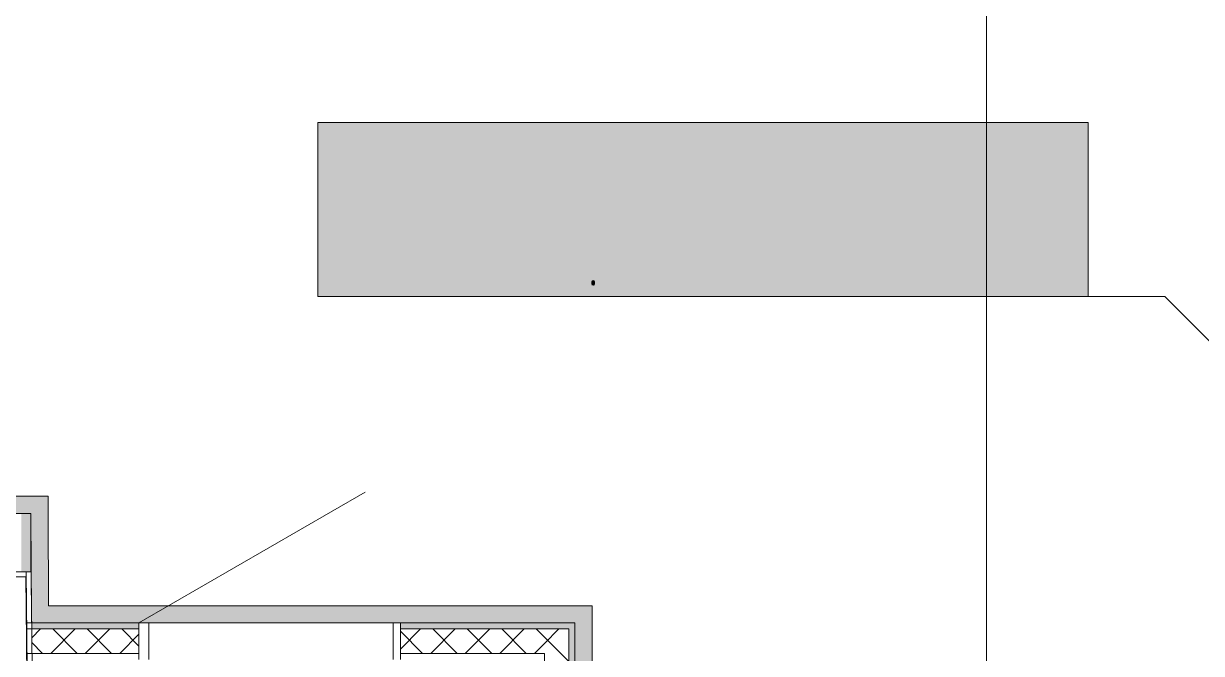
# Model space of a CAD drawing. Header units: millimetres. Extents: x 0 to 1189, y 0 to 841.
# Drawn here: x 722.75 to 770.97, y 372.94 to 398.72 of the extents above; entities that cross this region are included whole.
import ezdxf

# ---------------------------------------------------------------- set-up
doc = ezdxf.new("R2010")
doc.units = ezdxf.units.MM

msp = doc.modelspace()

# ---------------------------------------------------------------- hatches: boundary and pattern name
at = {"true_color": 0xffffff}
h = msp.add_hatch(color=7, dxfattribs=at)
h.dxf.hatch_style = 2
h.paths.add_polyline_path([(734.798123, 394.673374), (766.341171, 394.673374), (766.341171, 387.555363), (734.798123, 387.555363)])
at = {"true_color": 0x0077b0}
h = msp.add_hatch(color=144, dxfattribs=at)
h.dxf.hatch_style = 2
h.paths.add_polyline_path([(760.582151, 394.690448), (761.592528, 394.690448), (761.666254, 394.664886), (761.691196, 394.588474), (761.691196, 392.771117), (761.666254, 392.696358), (761.592528, 392.672449), (761.516116, 392.696358), (761.490554, 392.771117), (761.490554, 394.48705), (760.683574, 394.48705), (760.683574, 392.771117), (760.658287, 392.696358), (760.582151, 392.672449), (760.506014, 392.696358), (760.480727, 392.771117), (760.480727, 394.588474), (760.506014, 394.664886)])
h = msp.add_hatch(color=144, dxfattribs=at)
h.dxf.hatch_style = 2
h.paths.add_polyline_path([(762.096032, 392.771117), (762.096032, 394.588474), (762.121319, 394.664886), (762.197455, 394.690448), (762.273592, 394.664886), (762.298879, 394.588474), (762.298879, 393.882918), (763.105858, 393.882918), (763.105858, 394.588474), (763.131421, 394.664886), (763.207833, 394.690448), (763.281558, 394.664886), (763.3065, 394.588474), (763.3065, 392.771117), (763.281558, 392.696358), (763.207833, 392.672449), (763.131421, 392.696358), (763.105858, 392.771117), (763.105858, 393.680071), (762.298879, 393.680071), (762.298879, 392.771117), (762.273592, 392.696358), (762.197455, 392.672449), (762.121319, 392.696358)])
h = msp.add_hatch(color=144, dxfattribs=at)
h.dxf.hatch_style = 2
h.paths.add_polyline_path([(765.918817, 394.492562), (765.334529, 394.492562), (765.334529, 394.380114), (765.309931, 394.306114), (765.238617, 394.280895), (765.160069, 394.306458), (765.134437, 394.38287), (765.137194, 394.594537), (765.162481, 394.670674), (765.238617, 394.695961), (766.046148, 394.695961), (766.12001, 394.671018), (766.147571, 394.597293), (766.142059, 394.571937), (765.738569, 392.754029), (765.706254, 392.6956), (765.642107, 392.675205), (765.566177, 392.700699), (765.540683, 392.776629), (765.540683, 392.799229)])
h = msp.add_hatch(color=144, dxfattribs=at)
h.dxf.hatch_style = 2
h.paths.add_polyline_path([(764.619739, 393.174606), (763.81276, 393.174606), (763.736623, 393.200169), (763.711336, 393.276581), (763.736623, 393.352718), (763.81276, 393.378005), (764.619739, 393.378005), (764.695875, 393.352718), (764.721162, 393.276581), (764.695875, 393.200169)])
h = msp.add_hatch(color=144, dxfattribs=at)
h.paths.add_polyline_path([(753.528236, 391.697564), (753.528236, 390.486544), (753.498746, 390.329861), (753.409725, 390.19881), (753.279018, 390.111374), (753.124747, 390.083055), (752.921899, 390.083055), (752.765561, 390.111374), (752.636921, 390.19881), (752.5479, 390.329861), (752.51841, 390.486544), (752.51841, 391.090676), (752.5479, 391.247359), (752.636921, 391.378411), (752.766594, 391.464814), (752.921899, 391.494166), (753.325389, 391.494166), (753.325389, 391.697564), (753.310851, 391.775699), (753.268614, 391.841432), (753.203295, 391.883186), (753.124747, 391.897656), (752.819925, 391.897656), (752.746406, 391.923149), (752.721257, 391.999079), (752.746406, 392.075491), (752.819925, 392.101054), (753.124747, 392.101054), (753.281085, 392.071357), (753.409725, 391.982543), (753.498746, 391.853696)])
h.paths.add_polyline_path([(753.325389, 390.486544), (753.325389, 391.290768), (752.921899, 391.290768), (752.843351, 391.276505), (752.778032, 391.234544), (752.735795, 391.168811), (752.721257, 391.090676), (752.721257, 390.486544), (752.73614, 390.409443), (752.780788, 390.342677), (752.845763, 390.298304), (752.921899, 390.283697), (753.124747, 390.283697), (753.201917, 390.298304), (753.265858, 390.342677), (753.310506, 390.40841)])
h = msp.add_hatch(color=144, dxfattribs=at)
h.paths.add_polyline_path([(742.044521, 390.585212), (742.044521, 390.989253), (742.053556, 391.090892), (742.080832, 391.184314), (742.126609, 391.269778), (742.191144, 391.347543), (742.268908, 391.412078), (742.354373, 391.457855), (742.447795, 391.485131), (742.549434, 391.494166), (742.744495, 391.458199), (742.907724, 391.350299), (742.972259, 391.272491), (743.018036, 391.186726), (743.045312, 391.092485), (743.054347, 390.989253), (743.054347, 390.585212), (743.044882, 390.485166), (743.016658, 390.392562), (742.969934, 390.307399), (742.904968, 390.229678), (742.828409, 390.165143), (742.743117, 390.119366), (742.649867, 390.09209), (742.549434, 390.083055), (742.447795, 390.09209), (742.354373, 390.119366), (742.268908, 390.165143), (742.191144, 390.229678), (742.126609, 390.307399), (742.080832, 390.392562), (742.053556, 390.485166)])
h.paths.add_polyline_path([(742.8515, 390.587968), (742.8515, 390.992009), (742.830003, 391.107488), (742.763857, 391.206432), (742.666361, 391.272095), (742.549434, 391.293524), (742.432507, 391.272095), (742.335011, 391.206432), (742.268865, 391.107488), (742.247368, 390.992009), (742.247368, 390.587968), (742.268865, 390.470421), (742.335011, 390.373545), (742.432507, 390.306504), (742.549434, 390.283697), (742.666361, 390.306504), (742.763857, 390.373545), (742.830003, 390.471455)])
h = msp.add_hatch(color=144, dxfattribs=at)
h.dxf.hatch_style = 2
h.paths.add_polyline_path([(743.560247, 391.494166), (744.46865, 391.494166), (744.624024, 391.464814), (744.75418, 391.378411), (744.842994, 391.247359), (744.872691, 391.090676), (744.872691, 390.181722), (744.847128, 390.106964), (744.770716, 390.083055), (744.69458, 390.106964), (744.669293, 390.181722), (744.669293, 391.090676), (744.654823, 391.168811), (744.613069, 391.234544), (744.547267, 391.277538), (744.46865, 391.290768), (744.265803, 391.290768), (744.265803, 390.181722), (744.240309, 390.106964), (744.164379, 390.083055), (744.090379, 390.106964), (744.065161, 390.181722), (744.065161, 391.290768), (743.661671, 391.290768), (743.661671, 390.181722), (743.636384, 390.106964), (743.560247, 390.083055), (743.484111, 390.106964), (743.458824, 390.181722), (743.458824, 391.395498), (743.484111, 391.469223)])
h = msp.add_hatch(color=144, dxfattribs=at)
h.dxf.hatch_style = 2
h.paths.add_polyline_path([(745.968406, 390.181722), (745.968406, 391.395498), (745.993693, 391.469223), (746.06983, 391.494166), (746.574743, 391.494166), (746.729014, 391.464814), (746.859721, 391.378411), (746.948742, 391.247359), (746.978232, 391.090676), (746.978232, 390.181722), (746.952945, 390.106964), (746.876809, 390.083055), (746.800672, 390.106964), (746.775385, 390.181722), (746.775385, 391.090676), (746.760847, 391.168811), (746.71861, 391.234544), (746.653291, 391.277538), (746.574743, 391.290768), (746.171253, 391.290768), (746.171253, 390.181722), (746.145966, 390.106964), (746.06983, 390.083055), (745.993693, 390.106964)])
h = msp.add_hatch(color=144, dxfattribs=at)
h.paths.add_polyline_path([(747.382709, 390.585212), (747.382709, 390.989253), (747.391744, 391.090892), (747.41902, 391.184314), (747.464797, 391.269778), (747.529332, 391.347543), (747.607097, 391.412078), (747.692561, 391.457855), (747.785983, 391.485131), (747.887622, 391.494166), (748.082683, 391.458199), (748.245912, 391.350299), (748.310447, 391.272491), (748.356224, 391.186726), (748.383501, 391.092485), (748.392535, 390.989253), (748.392535, 390.585212), (748.38307, 390.485166), (748.354846, 390.392562), (748.308122, 390.307399), (748.243156, 390.229678), (748.166597, 390.165143), (748.081305, 390.119366), (747.988055, 390.09209), (747.887622, 390.083055), (747.785983, 390.09209), (747.692561, 390.119366), (747.607097, 390.165143), (747.529332, 390.229678), (747.464797, 390.307399), (747.41902, 390.392562), (747.391744, 390.485166)])
h.paths.add_polyline_path([(748.189688, 390.587968), (748.189688, 390.992009), (748.168191, 391.107488), (748.102045, 391.206432), (748.004549, 391.272095), (747.887622, 391.293524), (747.770696, 391.272095), (747.673199, 391.206432), (747.607054, 391.107488), (747.585556, 390.992009), (747.585556, 390.587968), (747.607054, 390.470421), (747.673199, 390.373545), (747.770696, 390.306504), (747.887622, 390.283697), (748.004549, 390.306504), (748.102045, 390.373545), (748.168191, 390.471455)])
h = msp.add_hatch(color=144, dxfattribs=at)
h.dxf.hatch_style = 2
h.paths.add_polyline_path([(749.301925, 391.494166), (749.705415, 391.494166), (749.781551, 391.469223), (749.806838, 391.395498), (749.806838, 390.181722), (749.781551, 390.106964), (749.705415, 390.083055), (749.629278, 390.106964), (749.603991, 390.181722), (749.603991, 391.290768), (749.372481, 391.290768), (748.991591, 390.150854), (748.957622, 390.100005), (748.898435, 390.083055), (748.822299, 390.108342), (748.797012, 390.184478), (748.802524, 390.215898), (749.200501, 391.412586), (749.240671, 391.47446)])
h = msp.add_hatch(color=144, dxfattribs=at)
h.paths.add_polyline_path([(751.018294, 391.290768), (750.614804, 391.290768), (750.536256, 391.276505), (750.470937, 391.234544), (750.4287, 391.168811), (750.414162, 391.090676), (750.414162, 390.486544), (750.429045, 390.409443), (750.473693, 390.342677), (750.538668, 390.298304), (750.614804, 390.283697), (750.817652, 390.283697), (750.894822, 390.298304), (750.958763, 390.342677), (751.003411, 390.40841), (751.018294, 390.486544)])
h.paths.add_polyline_path([(751.421784, 390.181722), (751.396841, 390.106964), (751.323116, 390.083055), (751.193512, 390.108686), (751.091606, 390.187235), (750.966411, 390.108686), (750.817652, 390.083055), (750.614804, 390.083055), (750.458466, 390.111374), (750.329826, 390.19881), (750.240805, 390.328828), (750.211315, 390.486544), (750.211315, 391.090676), (750.240805, 391.247359), (750.329826, 391.378411), (750.458466, 391.464814), (750.614804, 391.494166), (751.119718, 391.494166), (751.195854, 391.469223), (751.221141, 391.395498), (751.221141, 390.385121), (751.246704, 390.308984), (751.323116, 390.283697), (751.396841, 390.258135)])
h = msp.add_hatch(color=144, dxfattribs=at)
h.paths.add_polyline_path([(753.932713, 390.585212), (753.932713, 390.989253), (753.941748, 391.090892), (753.969024, 391.184314), (754.014801, 391.269778), (754.079336, 391.347543), (754.1571, 391.412078), (754.242565, 391.457855), (754.335987, 391.485131), (754.437626, 391.494166), (754.632687, 391.458199), (754.795916, 391.350299), (754.860451, 391.272491), (754.906228, 391.186726), (754.933504, 391.092485), (754.942539, 390.989253), (754.942539, 390.585212), (754.933074, 390.485166), (754.90485, 390.392562), (754.858126, 390.307399), (754.79316, 390.229678), (754.716601, 390.165143), (754.631309, 390.119366), (754.538059, 390.09209), (754.437626, 390.083055), (754.335987, 390.09209), (754.242565, 390.119366), (754.1571, 390.165143), (754.079336, 390.229678), (754.014801, 390.307399), (753.969024, 390.392562), (753.941748, 390.485166)])
h.paths.add_polyline_path([(754.739692, 390.587968), (754.739692, 390.992009), (754.718195, 391.107488), (754.652049, 391.206432), (754.554553, 391.272095), (754.437626, 391.293524), (754.320699, 391.272095), (754.223203, 391.206432), (754.157057, 391.107488), (754.13556, 390.992009), (754.13556, 390.587968), (754.157057, 390.470421), (754.223203, 390.373545), (754.320699, 390.306504), (754.437626, 390.283697), (754.554553, 390.306504), (754.652049, 390.373545), (754.718195, 390.471455)])
h = msp.add_hatch(color=144, dxfattribs=at)
h.dxf.hatch_style = 2
h.paths.add_polyline_path([(756.038265, 390.181722), (756.038265, 391.395498), (756.063552, 391.469223), (756.139688, 391.494166), (756.644602, 391.494166), (756.798873, 391.464814), (756.92958, 391.378411), (757.018601, 391.247359), (757.048091, 391.090676), (757.048091, 390.181722), (757.022804, 390.106964), (756.946668, 390.083055), (756.870531, 390.106964), (756.845244, 390.181722), (756.845244, 391.090676), (756.830706, 391.168811), (756.788469, 391.234544), (756.72315, 391.277538), (756.644602, 391.290768), (756.241112, 391.290768), (756.241112, 390.181722), (756.215825, 390.106964), (756.139688, 390.083055), (756.063552, 390.106964)])
h = msp.add_hatch(color=144, dxfattribs=at)
h.paths.add_polyline_path([(757.452568, 390.585212), (757.452568, 390.989253), (757.461602, 391.090892), (757.488879, 391.184314), (757.534656, 391.269778), (757.599191, 391.347543), (757.676955, 391.412078), (757.76242, 391.457855), (757.855842, 391.485131), (757.957481, 391.494166), (758.152542, 391.458199), (758.315771, 391.350299), (758.380306, 391.272491), (758.426083, 391.186726), (758.453359, 391.092485), (758.462394, 390.989253), (758.462394, 390.585212), (758.452929, 390.485166), (758.424705, 390.392562), (758.377981, 390.307399), (758.313015, 390.229678), (758.236456, 390.165143), (758.151164, 390.119366), (758.057914, 390.09209), (757.957481, 390.083055), (757.855842, 390.09209), (757.76242, 390.119366), (757.676955, 390.165143), (757.599191, 390.229678), (757.534656, 390.307399), (757.488879, 390.392562), (757.461602, 390.485166)])
h.paths.add_polyline_path([(758.259547, 390.587968), (758.259547, 390.992009), (758.238049, 391.107488), (758.171904, 391.206432), (758.074407, 391.272095), (757.957481, 391.293524), (757.840554, 391.272095), (757.743058, 391.206432), (757.676912, 391.107488), (757.655415, 390.992009), (757.655415, 390.587968), (757.676912, 390.470421), (757.743058, 390.373545), (757.840554, 390.306504), (757.957481, 390.283697), (758.074407, 390.306504), (758.171904, 390.373545), (758.238049, 390.471455)])
h = msp.add_hatch(color=144, dxfattribs=at)
h.dxf.hatch_style = 2
h.paths.add_polyline_path([(758.968294, 391.494166), (759.876697, 391.494166), (760.032071, 391.464814), (760.162227, 391.378411), (760.251041, 391.247359), (760.280738, 391.090676), (760.280738, 390.181722), (760.255175, 390.106964), (760.178763, 390.083055), (760.102626, 390.106964), (760.077339, 390.181722), (760.077339, 391.090676), (760.06287, 391.168811), (760.021115, 391.234544), (759.955314, 391.277538), (759.876697, 391.290768), (759.67385, 391.290768), (759.67385, 390.181722), (759.648356, 390.106964), (759.572426, 390.083055), (759.498426, 390.106964), (759.473207, 390.181722), (759.473207, 391.290768), (759.069718, 391.290768), (759.069718, 390.181722), (759.044431, 390.106964), (758.968294, 390.083055), (758.892158, 390.106964), (758.866871, 390.181722), (758.866871, 391.395498), (758.892158, 391.469223)])
h = msp.add_hatch(color=144, dxfattribs=at)
h.paths.add_polyline_path([(760.684939, 390.585212), (760.684939, 390.989253), (760.693974, 391.090892), (760.721251, 391.184314), (760.767027, 391.269778), (760.831563, 391.347543), (760.909327, 391.412078), (760.994791, 391.457855), (761.088214, 391.485131), (761.189853, 391.494166), (761.384914, 391.458199), (761.548143, 391.350299), (761.612678, 391.272491), (761.658455, 391.186726), (761.685731, 391.092485), (761.694766, 390.989253), (761.694766, 390.585212), (761.6853, 390.485166), (761.657076, 390.392562), (761.610352, 390.307399), (761.545386, 390.229678), (761.468828, 390.165143), (761.383536, 390.119366), (761.290286, 390.09209), (761.189853, 390.083055), (761.088214, 390.09209), (760.994791, 390.119366), (760.909327, 390.165143), (760.831563, 390.229678), (760.767027, 390.307399), (760.721251, 390.392562), (760.693974, 390.485166)])
h.paths.add_polyline_path([(761.491919, 390.587968), (761.491919, 390.992009), (761.470421, 391.107488), (761.404275, 391.206432), (761.306779, 391.272095), (761.189853, 391.293524), (761.072926, 391.272095), (760.97543, 391.206432), (760.909284, 391.107488), (760.887787, 390.992009), (760.887787, 390.587968), (760.909284, 390.470421), (760.97543, 390.373545), (761.072926, 390.306504), (761.189853, 390.283697), (761.306779, 390.306504), (761.404275, 390.373545), (761.470421, 390.471455)])
h = msp.add_hatch(color=144, dxfattribs=at)
h.dxf.hatch_style = 2
h.paths.add_polyline_path([(762.604156, 391.494166), (763.007645, 391.494166), (763.083782, 391.469223), (763.109069, 391.395498), (763.109069, 390.181722), (763.083782, 390.106964), (763.007645, 390.083055), (762.931509, 390.106964), (762.906222, 390.181722), (762.906222, 391.290768), (762.674711, 391.290768), (762.293821, 390.150854), (762.259853, 390.100005), (762.200666, 390.083055), (762.124529, 390.108342), (762.099242, 390.184478), (762.104755, 390.215898), (762.502732, 391.412586), (762.542902, 391.47446)])
h = msp.add_hatch(color=144, dxfattribs=at)
h.dxf.hatch_style = 2
h.paths.add_polyline_path([(763.716393, 390.831054), (764.351393, 391.466054), (764.382536, 391.487551), (764.421948, 391.494166), (764.498085, 391.469223), (764.523372, 391.395498), (764.492504, 391.324943), (764.049327, 390.87901), (764.504079, 390.241254), (764.523372, 390.181722), (764.498085, 390.106964), (764.421948, 390.083055), (764.373372, 390.093735), (764.337612, 390.125498), (763.902703, 390.735143), (763.716393, 390.546076), (763.716393, 390.181722), (763.691106, 390.106964), (763.614969, 390.083055), (763.538832, 390.106964), (763.513545, 390.181722), (763.513545, 391.395498), (763.538832, 391.469223), (763.614969, 391.494166), (763.691106, 391.469223), (763.716393, 391.395498)])
h = msp.add_hatch(color=144, dxfattribs=at)
h.paths.add_polyline_path([(765.734828, 391.290768), (765.331338, 391.290768), (765.25279, 391.276505), (765.187471, 391.234544), (765.145234, 391.168811), (765.130696, 391.090676), (765.130696, 390.486544), (765.145578, 390.409443), (765.190227, 390.342677), (765.255201, 390.298304), (765.331338, 390.283697), (765.534185, 390.283697), (765.611355, 390.298304), (765.675296, 390.342677), (765.719945, 390.40841), (765.734828, 390.486544)])
h.paths.add_polyline_path([(766.138317, 390.181722), (766.113375, 390.106964), (766.03965, 390.083055), (765.910045, 390.108686), (765.808139, 390.187235), (765.682944, 390.108686), (765.534185, 390.083055), (765.331338, 390.083055), (765.174999, 390.111374), (765.04636, 390.19881), (764.957338, 390.328828), (764.927848, 390.486544), (764.927848, 391.090676), (764.957338, 391.247359), (765.04636, 391.378411), (765.174999, 391.464814), (765.331338, 391.494166), (765.836251, 391.494166), (765.912388, 391.469223), (765.937675, 391.395498), (765.937675, 390.385121), (765.963237, 390.308984), (766.03965, 390.283697), (766.113375, 390.258135)])
h = msp.add_hatch(color=144, dxfattribs=at)
h.paths.add_polyline_path([(738.283987, 388.982604), (738.375833, 389.037726), (738.459825, 389.056467), (738.505369, 389.070316), (738.546365, 389.109384), (738.57682, 389.158993), (738.586604, 389.208602), (738.575511, 389.267582), (738.542507, 389.316641), (738.493242, 389.349025), (738.434469, 389.359084), (738.375695, 389.348198), (738.32643, 389.316641), (738.294873, 389.267582), (738.283987, 389.208602)])
h.paths.add_polyline_path([(738.661018, 389.026701), (738.754656, 388.969582), (738.828036, 388.887244), (738.873718, 388.787474), (738.889221, 388.679436), (738.889221, 388.375165), (738.860972, 388.229575), (738.777325, 388.108377), (738.655713, 388.02535), (738.510536, 387.998134), (738.364258, 388.02535), (738.241543, 388.108377), (738.158999, 388.230402), (738.131851, 388.375165), (738.131851, 389.208602), (738.1539, 389.326356), (738.220597, 389.424679), (738.317818, 389.489722), (738.434469, 389.511771), (738.55174, 389.489447), (738.649994, 389.422474), (738.715037, 389.32608), (738.737086, 389.208602), (738.718069, 389.10587)])
h.paths.add_polyline_path([(738.737086, 388.376819), (738.737086, 388.679436), (738.720825, 388.766528), (738.671491, 388.840391), (738.598042, 388.889931), (738.510536, 388.905985), (738.423031, 388.889931), (738.349582, 388.840391), (738.300248, 388.766528), (738.283987, 388.679436), (738.283987, 388.376819), (738.300248, 388.288555), (738.349582, 388.216415), (738.423031, 388.165772), (738.510536, 388.148615), (738.598042, 388.165772), (738.671491, 388.216415), (738.720825, 388.289382)])
h = msp.add_hatch(color=144, dxfattribs=at)
h.paths.add_polyline_path([(753.096368, 388.982604), (753.188214, 389.037726), (753.272205, 389.056467), (753.317749, 389.070316), (753.358746, 389.109384), (753.389201, 389.158993), (753.398985, 389.208602), (753.387892, 389.267582), (753.354888, 389.316641), (753.305623, 389.349025), (753.246849, 389.359084), (753.188076, 389.348198), (753.138811, 389.316641), (753.107254, 389.267582), (753.096368, 389.208602)])
h.paths.add_polyline_path([(753.473399, 389.026701), (753.567036, 388.969582), (753.640417, 388.887244), (753.686099, 388.787474), (753.701602, 388.679436), (753.701602, 388.375165), (753.673352, 388.229575), (753.589705, 388.108377), (753.468093, 388.02535), (753.322917, 387.998134), (753.176638, 388.02535), (753.053924, 388.108377), (752.971379, 388.230402), (752.944232, 388.375165), (752.944232, 389.208602), (752.966281, 389.326356), (753.032978, 389.424679), (753.130198, 389.489722), (753.246849, 389.511771), (753.36412, 389.489447), (753.462374, 389.422474), (753.527418, 389.32608), (753.549467, 389.208602), (753.53045, 389.10587)])
h.paths.add_polyline_path([(753.549467, 388.376819), (753.549467, 388.679436), (753.533206, 388.766528), (753.483872, 388.840391), (753.410422, 388.889931), (753.322917, 388.905985), (753.235412, 388.889931), (753.161962, 388.840391), (753.112628, 388.766528), (753.096368, 388.679436), (753.096368, 388.376819), (753.112628, 388.288555), (753.161962, 388.216415), (753.235412, 388.165772), (753.322917, 388.148615), (753.410422, 388.165772), (753.483872, 388.216415), (753.533206, 388.289382)])
h = msp.add_hatch(color=144, dxfattribs=at)
h.dxf.hatch_style = 2
h.paths.add_polyline_path([(734.949373, 388.071997), (734.949373, 388.982604), (734.96839, 389.037726), (735.025441, 389.056467), (735.404125, 389.056467), (735.51995, 389.034487), (735.617997, 388.969926), (735.684694, 388.87119), (735.706743, 388.75385), (735.706743, 388.071997), (735.687726, 388.016048), (735.630675, 387.998134), (735.573624, 388.016048), (735.554607, 388.071997), (735.554607, 388.75385), (735.543721, 388.812623), (735.512164, 388.861888), (735.462899, 388.894065), (735.404125, 388.904332), (735.101508, 388.904332), (735.101508, 388.071997), (735.082491, 388.016048), (735.025441, 387.998134), (734.96839, 388.016048)])
h = msp.add_hatch(color=144, dxfattribs=at)
h.paths.add_polyline_path([(736.010199, 388.982604), (736.029216, 389.037726), (736.086267, 389.056467), (736.464952, 389.056467), (736.582223, 389.034487), (736.678823, 388.969926), (736.74552, 388.87119), (736.767569, 388.75385), (736.767569, 388.300751), (736.74552, 388.183411), (736.678823, 388.084674), (736.582223, 388.019287), (736.464952, 387.998134), (736.162334, 387.998134), (736.162334, 387.617244), (736.143318, 387.56164), (736.086267, 387.54283), (736.029216, 387.56164), (736.010199, 387.617244)])
h.paths.add_polyline_path([(736.162334, 388.904332), (736.162334, 388.148615), (736.464952, 388.148615), (736.522623, 388.159709), (736.570785, 388.192713), (736.604271, 388.241978), (736.615433, 388.300751), (736.615433, 388.75385), (736.604547, 388.812623), (736.57299, 388.861888), (736.523725, 388.894065), (736.464952, 388.904332)])
h = msp.add_hatch(color=144, dxfattribs=at)
h.dxf.hatch_style = 2
h.paths.add_polyline_path([(737.828395, 388.982604), (737.828395, 388.071997), (737.809378, 388.016048), (737.752327, 387.998134), (737.373642, 387.998134), (737.256371, 388.019287), (737.159771, 388.084674), (737.093074, 388.182584), (737.071025, 388.300751), (737.071025, 388.982604), (737.090042, 389.037726), (737.147093, 389.056467), (737.204144, 389.037726), (737.223161, 388.982604), (737.223161, 388.300751), (737.234323, 388.242804), (737.267809, 388.192713), (737.316798, 388.159709), (737.373642, 388.148615), (737.67626, 388.148615), (737.67626, 388.982604), (737.695277, 389.037726), (737.752327, 389.056467), (737.809378, 389.037726)])
h = msp.add_hatch(color=144, dxfattribs=at)
h.paths.add_polyline_path([(739.46112, 388.453437), (739.355424, 388.485477), (739.268745, 388.552656), (739.211695, 388.645398), (739.192678, 388.75385), (739.214726, 388.87119), (739.281423, 388.969926), (739.378024, 389.034487), (739.495295, 389.056467), (739.87398, 389.056467), (739.931031, 389.037726), (739.950048, 388.982604), (739.950048, 388.071997), (739.931031, 388.016048), (739.87398, 387.998134), (739.816929, 388.016048), (739.797912, 388.071997), (739.797912, 388.451233), (739.645225, 388.451233), (739.32993, 388.027899), (739.302645, 388.004955), (739.268745, 387.998134), (739.211695, 388.016048), (739.192678, 388.071997), (739.207561, 388.11885)])
h.paths.add_polyline_path([(739.344813, 388.75385), (739.355975, 388.695903), (739.389462, 388.645812), (739.438451, 388.612325), (739.495295, 388.601163), (739.797912, 388.601163), (739.797912, 388.904332), (739.495295, 388.904332), (739.436522, 388.893445), (739.387257, 388.861888), (739.3557, 388.812623)])
h = msp.add_hatch(color=144, dxfattribs=at)
h.dxf.hatch_style = 2
h.paths.add_polyline_path([(740.782671, 388.300751), (740.772887, 388.363934), (740.742432, 388.410994), (740.653135, 388.451233), (740.556121, 388.451233), (740.503204, 388.474384), (740.480053, 388.5273), (740.503204, 388.582422), (740.577067, 388.605573), (740.600218, 388.605573), (740.625574, 388.603368), (740.692891, 388.61453), (740.742432, 388.648016), (740.772887, 388.695352), (740.782671, 388.75385), (740.772611, 388.812623), (740.740227, 388.861888), (740.690962, 388.894065), (740.632189, 388.904332), (740.556121, 388.904332), (740.48591, 388.894548), (740.40123, 388.865747), (740.331983, 388.837221), (740.310279, 388.827713), (740.27004, 388.855273), (740.253504, 388.90819), (740.284785, 388.96531), (740.378079, 389.016228), (740.473508, 389.046683), (740.556121, 389.056467), (740.632189, 389.056467), (740.749736, 389.034487), (740.848265, 388.969926), (740.912826, 388.87119), (740.934806, 388.75385), (740.909243, 388.617631), (740.831178, 388.5273), (740.909243, 388.43697), (740.934806, 388.300751), (740.912826, 388.183411), (740.848265, 388.084674), (740.749736, 388.019287), (740.632189, 387.998134), (740.556121, 387.998134), (740.471579, 388.007642), (740.375874, 388.036168), (740.28389, 388.087362), (740.253504, 388.146411), (740.27004, 388.199327), (740.312484, 388.226888), (740.336669, 388.21738), (740.403435, 388.188854), (740.486186, 388.1584), (740.556121, 388.148615), (740.632189, 388.148615), (740.690962, 388.159709), (740.740227, 388.192713), (740.771784, 388.241978)])
h = msp.add_hatch(color=144, dxfattribs=at)
h.dxf.hatch_style = 2
h.paths.add_polyline_path([(741.39023, 388.559271), (741.86648, 389.035521), (741.919397, 389.056467), (741.976448, 389.037726), (741.995465, 388.982604), (741.972313, 388.929687), (741.639931, 388.5951), (741.980582, 388.116645), (741.995465, 388.071997), (741.976448, 388.016048), (741.919397, 387.998134), (741.856007, 388.030104), (741.530239, 388.487062), (741.39023, 388.345399), (741.39023, 388.071997), (741.371213, 388.016048), (741.314162, 387.998134), (741.257112, 388.016048), (741.238095, 388.071997), (741.238095, 388.982604), (741.257112, 389.037726), (741.314162, 389.056467), (741.371213, 389.037726), (741.39023, 388.982604)])
h = msp.add_hatch(color=144, dxfattribs=at)
h.dxf.hatch_style = 2
h.paths.add_polyline_path([(742.904155, 387.843793), (742.904155, 387.998134), (742.601538, 387.998134), (742.484267, 388.019287), (742.387667, 388.084674), (742.32097, 388.183411), (742.298921, 388.300751), (742.298921, 388.982604), (742.317938, 389.037726), (742.374989, 389.056467), (742.432039, 389.037726), (742.451056, 388.982604), (742.451056, 388.300751), (742.462218, 388.242804), (742.495705, 388.192713), (742.544694, 388.159709), (742.601538, 388.148615), (742.904155, 388.148615), (742.904155, 388.982604), (742.923172, 389.037726), (742.980223, 389.056467), (743.037274, 389.037726), (743.056291, 388.982604), (743.056291, 387.845998), (743.034518, 387.728245), (742.96975, 387.629922), (742.873149, 387.564878), (742.755878, 387.54283), (742.451056, 387.54283), (742.394006, 387.561916), (742.374989, 387.619449), (742.39814, 387.672365), (742.451056, 387.695516), (742.753674, 387.695516), (742.812447, 387.705576), (742.861712, 387.73796), (742.893269, 387.785296)])
h = msp.add_hatch(color=144, dxfattribs=at)
h.dxf.hatch_style = 2
h.paths.add_polyline_path([(744.028922, 388.75385), (744.028922, 388.300751), (744.040084, 388.242804), (744.07357, 388.192713), (744.12256, 388.159709), (744.179404, 388.148615), (744.405953, 388.148615), (744.463004, 388.12953), (744.482021, 388.071997), (744.463004, 388.016048), (744.405953, 387.998134), (744.179404, 387.998134), (744.062133, 388.019287), (743.965532, 388.084674), (743.898835, 388.182584), (743.876787, 388.300751), (743.876787, 388.75385), (743.898835, 388.87119), (743.965532, 388.969926), (744.062133, 389.034487), (744.179404, 389.056467), (744.405953, 389.056467), (744.463004, 389.03745), (744.482021, 388.980399), (744.463004, 388.923349), (744.405953, 388.904332), (744.179404, 388.904332), (744.12063, 388.893445), (744.071365, 388.861888), (744.039808, 388.812623)])
h = msp.add_hatch(color=144, dxfattribs=at)
h.dxf.hatch_style = 2
h.paths.add_polyline_path([(745.239894, 388.375165), (744.937277, 388.764323), (744.937277, 388.071997), (744.91826, 388.016048), (744.86121, 387.998134), (744.804159, 388.016048), (744.785142, 388.071997), (744.785142, 388.982604), (744.804159, 389.037726), (744.86121, 389.056467), (744.899243, 389.045098), (744.937277, 389.010165), (745.239894, 388.620456), (745.542512, 389.010165), (745.580821, 389.045098), (745.619131, 389.056467), (745.674252, 389.037726), (745.692993, 388.982604), (745.692993, 388.071997), (745.674252, 388.016048), (745.619131, 387.998134), (745.561597, 388.016048), (745.542512, 388.071997), (745.542512, 388.764323)])
h = msp.add_hatch(color=144, dxfattribs=at)
h.dxf.hatch_style = 2
h.paths.add_polyline_path([(747.123333, 388.75385), (747.123333, 388.300751), (747.134495, 388.242804), (747.167981, 388.192713), (747.216971, 388.159709), (747.273815, 388.148615), (747.500364, 388.148615), (747.557415, 388.12953), (747.576432, 388.071997), (747.557415, 388.016048), (747.500364, 387.998134), (747.273815, 387.998134), (747.156544, 388.019287), (747.059943, 388.084674), (746.993246, 388.182584), (746.971198, 388.300751), (746.971198, 388.75385), (746.993246, 388.87119), (747.059943, 388.969926), (747.156544, 389.034487), (747.273815, 389.056467), (747.500364, 389.056467), (747.557415, 389.03745), (747.576432, 388.980399), (747.557415, 388.923349), (747.500364, 388.904332), (747.273815, 388.904332), (747.215041, 388.893445), (747.165777, 388.861888), (747.134219, 388.812623)])
h = msp.add_hatch(color=144, dxfattribs=at)
h.dxf.hatch_style = 2
h.paths.add_polyline_path([(748.349188, 388.5273), (748.624245, 388.11444), (748.636923, 388.071997), (748.617906, 388.016048), (748.560855, 387.998134), (748.497465, 388.030104), (748.258238, 388.389497), (748.01901, 388.030104), (747.955621, 387.998134), (747.902704, 388.01908), (747.879553, 388.071997), (747.892231, 388.11444), (748.167287, 388.5273), (747.892231, 388.937956), (747.879553, 388.982604), (747.89857, 389.037726), (747.955621, 389.056467), (748.01901, 389.024497), (748.258238, 388.665104), (748.497465, 389.024497), (748.560855, 389.056467), (748.617906, 389.038553), (748.636923, 388.982604), (748.624245, 388.937956)])
h = msp.add_hatch(color=144, dxfattribs=at)
h.paths.add_polyline_path([(749.319064, 388.905985), (749.231559, 388.889931), (749.158109, 388.840391), (749.108775, 388.767355), (749.092515, 388.679436), (749.092515, 388.603368), (749.545613, 388.603368), (749.545613, 388.679436), (749.529353, 388.767355), (749.480019, 388.840391), (749.406569, 388.889931)])
h.paths.add_polyline_path([(749.092515, 388.451233), (749.092515, 388.300751), (749.103677, 388.242804), (749.137163, 388.192713), (749.186152, 388.159709), (749.242996, 388.148615), (749.621681, 388.148615), (749.678732, 388.12953), (749.697749, 388.071997), (749.678732, 388.016048), (749.621681, 387.998134), (749.242996, 387.998134), (749.125725, 388.019287), (749.029125, 388.084674), (748.962428, 388.182584), (748.940379, 388.300751), (748.940379, 388.677782), (748.967526, 388.823992), (749.050071, 388.946224), (749.172785, 389.029251), (749.319064, 389.056467), (749.465343, 389.029526), (749.588057, 388.948429), (749.670602, 388.825921), (749.697749, 388.679436), (749.697749, 388.451233)])
h = msp.add_hatch(color=144, dxfattribs=at)
h.dxf.hatch_style = 2
h.paths.add_polyline_path([(750.455958, 388.375165), (750.153341, 388.764323), (750.153341, 388.071997), (750.134324, 388.016048), (750.077273, 387.998134), (750.020222, 388.016048), (750.001205, 388.071997), (750.001205, 388.982604), (750.020222, 389.037726), (750.077273, 389.056467), (750.115307, 389.045098), (750.153341, 389.010165), (750.455958, 388.620456), (750.758575, 389.010165), (750.796885, 389.045098), (750.835194, 389.056467), (750.890316, 389.037726), (750.909057, 388.982604), (750.909057, 388.071997), (750.890316, 388.016048), (750.835194, 387.998134), (750.777661, 388.016048), (750.758575, 388.071997), (750.758575, 388.764323)])
h = msp.add_hatch(color=144, dxfattribs=at)
h.paths.add_polyline_path([(751.817619, 388.300751), (751.795571, 388.183411), (751.730527, 388.084674), (751.632273, 388.019287), (751.515002, 387.998134), (751.288453, 387.998134), (751.231402, 388.016048), (751.212385, 388.071997), (751.212385, 388.982604), (751.231402, 389.037726), (751.288453, 389.056467), (751.345503, 389.037726), (751.36452, 388.982604), (751.36452, 388.603368), (751.515002, 388.603368), (751.632273, 388.581388), (751.730527, 388.516827), (751.795571, 388.418298)])
h.paths.add_polyline_path([(751.667137, 388.300751), (751.656044, 388.359524), (751.62304, 388.408789), (751.573775, 388.440346), (751.515002, 388.451233), (751.36452, 388.451233), (751.36452, 388.148615), (751.515002, 388.148615), (751.573775, 388.159709), (751.62304, 388.192713), (751.656044, 388.241978)])
h.paths.add_polyline_path([(751.969755, 388.982604), (751.98884, 389.037726), (752.046374, 389.056467), (752.101495, 389.037726), (752.120236, 388.982604), (752.120236, 388.071997), (752.101495, 388.016048), (752.046374, 387.998134), (751.98884, 388.016048), (751.969755, 388.071997)])
h = msp.add_hatch(color=144, dxfattribs=at)
h.dxf.hatch_style = 2
h.paths.add_polyline_path([(754.523576, 388.071997), (754.523576, 388.982604), (754.542593, 389.037726), (754.599643, 389.056467), (754.978328, 389.056467), (755.094152, 389.034487), (755.1922, 388.969926), (755.258897, 388.87119), (755.280946, 388.75385), (755.280946, 388.071997), (755.261929, 388.016048), (755.204878, 387.998134), (755.147827, 388.016048), (755.12881, 388.071997), (755.12881, 388.75385), (755.117924, 388.812623), (755.086367, 388.861888), (755.037102, 388.894065), (754.978328, 388.904332), (754.675711, 388.904332), (754.675711, 388.071997), (754.656694, 388.016048), (754.599643, 387.998134), (754.542593, 388.016048)])
h = msp.add_hatch(color=144, dxfattribs=at)
h.paths.add_polyline_path([(755.584402, 388.982604), (755.603419, 389.037726), (755.66047, 389.056467), (756.039155, 389.056467), (756.156426, 389.034487), (756.253026, 388.969926), (756.319723, 388.87119), (756.341772, 388.75385), (756.341772, 388.300751), (756.319723, 388.183411), (756.253026, 388.084674), (756.156426, 388.019287), (756.039155, 387.998134), (755.736537, 387.998134), (755.736537, 387.617244), (755.717521, 387.56164), (755.66047, 387.54283), (755.603419, 387.56164), (755.584402, 387.617244)])
h.paths.add_polyline_path([(755.736537, 388.904332), (755.736537, 388.148615), (756.039155, 388.148615), (756.096826, 388.159709), (756.144988, 388.192713), (756.178474, 388.241978), (756.189636, 388.300751), (756.189636, 388.75385), (756.17875, 388.812623), (756.147193, 388.861888), (756.097928, 388.894065), (756.039155, 388.904332)])
h = msp.add_hatch(color=144, dxfattribs=at)
h.dxf.hatch_style = 2
h.paths.add_polyline_path([(757.402598, 388.982604), (757.402598, 388.071997), (757.383581, 388.016048), (757.32653, 387.998134), (756.947845, 387.998134), (756.830574, 388.019287), (756.733974, 388.084674), (756.667277, 388.182584), (756.645228, 388.300751), (756.645228, 388.982604), (756.664245, 389.037726), (756.721296, 389.056467), (756.778347, 389.037726), (756.797364, 388.982604), (756.797364, 388.300751), (756.808526, 388.242804), (756.842012, 388.192713), (756.891001, 388.159709), (756.947845, 388.148615), (757.250463, 388.148615), (757.250463, 388.982604), (757.26948, 389.037726), (757.32653, 389.056467), (757.383581, 389.037726)])
h = msp.add_hatch(color=144, dxfattribs=at)
h.dxf.hatch_style = 2
h.paths.add_polyline_path([(758.160807, 388.375165), (757.85819, 388.764323), (757.85819, 388.071997), (757.839173, 388.016048), (757.782122, 387.998134), (757.725071, 388.016048), (757.706054, 388.071997), (757.706054, 388.982604), (757.725071, 389.037726), (757.782122, 389.056467), (757.820156, 389.045098), (757.85819, 389.010165), (758.160807, 388.620456), (758.463424, 389.010165), (758.501734, 389.045098), (758.540043, 389.056467), (758.595165, 389.037726), (758.613906, 388.982604), (758.613906, 388.071997), (758.595165, 388.016048), (758.540043, 387.998134), (758.48251, 388.016048), (758.463424, 388.071997), (758.463424, 388.764323)])
h = msp.add_hatch(color=144, dxfattribs=at)
h.paths.add_polyline_path([(759.295919, 388.905985), (759.208413, 388.889931), (759.134964, 388.840391), (759.08563, 388.767355), (759.069369, 388.679436), (759.069369, 388.603368), (759.522468, 388.603368), (759.522468, 388.679436), (759.506208, 388.767355), (759.456874, 388.840391), (759.383424, 388.889931)])
h.paths.add_polyline_path([(759.069369, 388.451233), (759.069369, 388.300751), (759.080532, 388.242804), (759.114018, 388.192713), (759.163007, 388.159709), (759.219851, 388.148615), (759.598536, 388.148615), (759.655587, 388.12953), (759.674604, 388.071997), (759.655587, 388.016048), (759.598536, 387.998134), (759.219851, 387.998134), (759.10258, 388.019287), (759.00598, 388.084674), (758.939283, 388.182584), (758.917234, 388.300751), (758.917234, 388.677782), (758.944381, 388.823992), (759.026926, 388.946224), (759.14964, 389.029251), (759.295919, 389.056467), (759.442198, 389.029526), (759.564912, 388.948429), (759.647456, 388.825921), (759.674604, 388.679436), (759.674604, 388.451233)])
h = msp.add_hatch(color=144, dxfattribs=at)
h.dxf.hatch_style = 2
h.paths.add_polyline_path([(760.73543, 388.982604), (760.73543, 388.071997), (760.716413, 388.016048), (760.659362, 387.998134), (760.602312, 388.016048), (760.583295, 388.071997), (760.583295, 388.451233), (760.280677, 388.451233), (760.164853, 388.473212), (760.066806, 388.537773), (760.000109, 388.634925), (759.97806, 388.74944), (759.97806, 388.982604), (759.997077, 389.037726), (760.054128, 389.056467), (760.111179, 389.037726), (760.130196, 388.982604), (760.130196, 388.756055), (760.141358, 388.697281), (760.174844, 388.648016), (760.223833, 388.61453), (760.280677, 388.603368), (760.583295, 388.603368), (760.583295, 388.982604), (760.602312, 389.037726), (760.659362, 389.056467), (760.716413, 389.037726)])
h = msp.add_hatch(color=144, dxfattribs=at)
h.paths.add_polyline_path([(761.644121, 388.904332), (761.341504, 388.904332), (761.28273, 388.893445), (761.233465, 388.861888), (761.201908, 388.812623), (761.191022, 388.75385), (761.191022, 388.300751), (761.202184, 388.242804), (761.23567, 388.192713), (761.28466, 388.159709), (761.341504, 388.148615), (761.493639, 388.148615), (761.55131, 388.159709), (761.599472, 388.192713), (761.632959, 388.241978), (761.644121, 388.300751)])
h.paths.add_polyline_path([(761.946738, 388.071997), (761.927997, 388.016048), (761.872875, 387.998134), (761.775517, 388.017426), (761.699242, 388.076406), (761.605122, 388.017426), (761.493639, 387.998134), (761.341504, 387.998134), (761.224233, 388.019287), (761.127632, 388.084674), (761.060935, 388.182584), (761.038886, 388.300751), (761.038886, 388.75385), (761.060935, 388.87119), (761.127632, 388.969926), (761.224233, 389.034487), (761.341504, 389.056467), (761.720189, 389.056467), (761.777239, 389.037726), (761.796256, 388.982604), (761.796256, 388.224683), (761.815342, 388.167632), (761.872875, 388.148615), (761.927997, 388.12953)])
h = msp.add_hatch(color=144, dxfattribs=at)
h.dxf.hatch_style = 2
h.paths.add_polyline_path([(762.402201, 388.451233), (762.402201, 388.071997), (762.383184, 388.016048), (762.326134, 387.998134), (762.269083, 388.016048), (762.250066, 388.071997), (762.250066, 388.982604), (762.269083, 389.037726), (762.326134, 389.056467), (762.383184, 389.037726), (762.402201, 388.982604), (762.402201, 388.603368), (762.8553, 388.603368), (762.8553, 388.982604), (762.874317, 389.037726), (762.931368, 389.056467), (762.988419, 389.037726), (763.007436, 388.982604), (763.007436, 388.071997), (762.988419, 388.016048), (762.931368, 387.998134), (762.874317, 388.016048), (762.8553, 388.071997), (762.8553, 388.451233)])
h = msp.add_hatch(color=144, dxfattribs=at)
h.dxf.hatch_style = 2
h.paths.add_polyline_path([(764.068262, 388.982604), (764.068262, 388.071997), (764.049245, 388.016048), (763.992194, 387.998134), (763.613509, 387.998134), (763.496238, 388.019287), (763.399638, 388.084674), (763.332941, 388.182584), (763.310892, 388.300751), (763.310892, 388.982604), (763.329909, 389.037726), (763.38696, 389.056467), (763.444011, 389.037726), (763.463028, 388.982604), (763.463028, 388.300751), (763.47419, 388.242804), (763.507676, 388.192713), (763.556665, 388.159709), (763.613509, 388.148615), (763.916127, 388.148615), (763.916127, 388.982604), (763.935144, 389.037726), (763.992194, 389.056467), (764.049245, 389.037726)])
h = msp.add_hatch(color=144, dxfattribs=at)
h.paths.add_polyline_path([(764.64016, 388.453437), (764.534465, 388.485477), (764.447786, 388.552656), (764.390735, 388.645398), (764.371718, 388.75385), (764.393767, 388.87119), (764.460464, 388.969926), (764.557065, 389.034487), (764.674336, 389.056467), (765.053021, 389.056467), (765.110071, 389.037726), (765.129088, 388.982604), (765.129088, 388.071997), (765.110071, 388.016048), (765.053021, 387.998134), (764.99597, 388.016048), (764.976953, 388.071997), (764.976953, 388.451233), (764.824266, 388.451233), (764.508971, 388.027899), (764.481686, 388.004955), (764.447786, 387.998134), (764.390735, 388.016048), (764.371718, 388.071997), (764.386601, 388.11885)])
h.paths.add_polyline_path([(764.523854, 388.75385), (764.535016, 388.695903), (764.568502, 388.645812), (764.617492, 388.612325), (764.674336, 388.601163), (764.976953, 388.601163), (764.976953, 388.904332), (764.674336, 388.904332), (764.615562, 388.893445), (764.566297, 388.861888), (764.53474, 388.812623)])
h = msp.add_hatch(color=144, dxfattribs=at)
h.dxf.hatch_style = 2
h.paths.add_polyline_path([(765.90218, 388.5273), (766.177237, 388.11444), (766.189914, 388.071997), (766.170898, 388.016048), (766.113847, 387.998134), (766.050457, 388.030104), (765.81123, 388.389497), (765.572002, 388.030104), (765.508612, 387.998134), (765.455696, 388.01908), (765.432545, 388.071997), (765.445223, 388.11444), (765.720279, 388.5273), (765.445223, 388.937956), (765.432545, 388.982604), (765.451562, 389.037726), (765.508612, 389.056467), (765.572002, 389.024497), (765.81123, 388.665104), (766.050457, 389.024497), (766.113847, 389.056467), (766.170898, 389.038553), (766.189914, 388.982604), (766.177237, 388.937956)])
h = msp.add_hatch(color=144, dxfattribs=at)
h.dxf.hatch_style = 2
h.paths.add_polyline_path([(745.996321, 388.148615), (746.015338, 388.205666), (746.072389, 388.224683), (746.12944, 388.205666), (746.148457, 388.148615), (746.148457, 388.071997), (746.12944, 388.016048), (746.072389, 387.998134), (746.015338, 388.016048), (745.996321, 388.071997)])
at = {"true_color": 0xf1d696}
h = msp.add_hatch(color=41, dxfattribs=at)
h.dxf.hatch_style = 2
h.paths.add_polyline_path([(723.054105, 379.37535), (723.057105, 378.675349), (704.279076, 378.675349), (704.293076, 379.37535)])
h = msp.add_hatch(color=41, dxfattribs=at)
h.dxf.hatch_style = 2
h.paths.add_polyline_path([(723.054105, 379.37535), (723.754106, 379.37535), (723.057105, 378.675349)])
h = msp.add_hatch(color=41, dxfattribs=at)
h.dxf.hatch_style = 2
h.paths.add_polyline_path([(723.057105, 378.675349), (723.754106, 379.37535), (723.757106, 378.675349)])
h = msp.add_hatch(color=7)
h.dxf.hatch_style = 2
h.paths.add_polyline_path([(722.657104, 378.675349), (723.057105, 378.675349), (723.057105, 376.281346), (722.846104, 376.279346), (722.657104, 376.279346)])
h = msp.add_hatch(color=41, dxfattribs=at)
h.dxf.hatch_style = 2
h.paths.add_polyline_path([(723.777106, 374.892343), (723.077105, 374.892343), (723.057105, 378.675349), (723.757106, 378.675349)])
h = msp.add_hatch(color=41, dxfattribs=at)
h.dxf.hatch_style = 2
h.paths.add_polyline_path([(723.777106, 374.892343), (723.084105, 374.195342), (723.077105, 374.892343)])
h = msp.add_hatch(color=41, dxfattribs=at)
h.dxf.hatch_style = 2
h.paths.add_polyline_path([(723.777106, 374.892343), (723.780106, 374.192342), (723.080105, 374.192342)])
h = msp.add_hatch(color=41, dxfattribs=at)
h.dxf.hatch_style = 2
h.paths.add_polyline_path([(745.327139, 374.892343), (745.327139, 374.192342), (723.780106, 374.192342), (723.777106, 374.892343)])
h = msp.add_hatch(color=41, dxfattribs=at)
h.dxf.hatch_style = 2
h.paths.add_polyline_path([(745.327139, 374.192342), (746.02714, 374.892343), (746.02714, 374.192342)])
h = msp.add_hatch(color=41, dxfattribs=at)
h.dxf.hatch_style = 2
h.paths.add_polyline_path([(745.327139, 374.892343), (746.02714, 374.892343), (745.327139, 374.192342)])
h = msp.add_hatch(color=7)
h.dxf.hatch_style = 2
h.paths.add_polyline_path([(722.883104, 373.942342), (722.870104, 373.942342), (722.868104, 374.192342), (722.880104, 374.192342)])
h = msp.add_hatch(color=7)
h.dxf.hatch_style = 2
h.paths.add_polyline_path([(723.080105, 374.192342), (727.477111, 374.192342), (727.477111, 373.942342), (723.083105, 373.942342)])
h = msp.add_hatch(color=7)
h.dxf.hatch_style = 2
h.paths.add_polyline_path([(738.177128, 373.942342), (738.177128, 374.192342), (745.076138, 374.192342), (745.077138, 373.942342)])
h = msp.add_hatch(color=7)
h.dxf.hatch_style = 2
h.paths.add_polyline_path([(745.327139, 322.171263), (745.077138, 322.171263), (745.077138, 374.192342), (745.327139, 374.192342)])
at = {"true_color": 0x008080}
h = msp.add_hatch(color=136, dxfattribs=at)
h.dxf.hatch_style = 2
h.paths.add_polyline_path([(746.02714, 292.505218), (745.327139, 292.510218), (745.327139, 374.192342), (746.02714, 374.192342)])

# ---------------------------------------------------------------- linework, layer by layer
at = {"color": 7, "lineweight": 0}
for points in [[(762.173164, 251.095154), (762.173164, 714.821863)], [(727.477111, 374.192342), (736.744126, 379.542351)], [(723.754106, 379.37535), (704.293076, 379.37535)], [(723.754106, 379.37535), (723.757106, 378.675349)], [(704.279076, 378.675349), (723.057105, 378.675349)], [(723.057105, 378.675349), (704.339076, 378.675349)], [(723.057105, 376.279346), (723.057105, 378.675349)], [(723.057105, 378.675349), (723.080105, 374.192342)], [(723.776106, 374.892343), (723.757106, 378.675349)], [(718.387098, 376.279346), (723.057105, 376.279346)], [(723.059105, 376.281346), (722.859104, 376.279346)], [(722.859104, 376.079345), (722.859104, 376.279346)], [(722.859104, 376.279346), (723.727106, 291.961217)], [(723.927106, 291.963217), (723.059105, 376.281346)], [(718.387098, 376.079345), (722.859104, 376.079345)], [(722.848104, 376.079345), (718.448098, 376.033345)], [(723.519105, 311.903247), (722.848104, 376.079345)], [(746.02714, 374.892343), (723.776106, 374.892343)], [(746.02714, 374.892343), (746.02714, 374.192342)], [(727.477111, 374.192342), (722.868104, 374.192342)], [(722.868104, 374.192342), (722.868104, 372.69234)], [(723.080105, 374.192342), (723.780106, 374.192342)], [(723.780106, 374.192342), (745.327139, 374.192342)], [(727.477111, 372.69234), (727.477111, 374.192342)], [(727.877112, 374.192342), (727.877112, 372.69234)], [(737.877127, 372.69234), (737.877127, 374.192342)], [(745.327139, 374.192342), (738.177128, 374.192342)], [(738.177128, 374.192342), (738.177128, 372.69234)], [(745.327139, 322.171263), (745.327139, 374.192342)], [(745.327139, 374.192342), (745.327139, 291.810217)], [(746.02714, 292.505218), (746.02714, 374.192342)], [(727.477111, 373.942342), (722.868104, 373.942342)], [(745.077138, 373.942342), (738.177128, 373.942342)], [(745.077138, 322.171263), (745.077138, 373.942342)], [(727.477111, 372.94234), (722.868104, 372.94234)], [(744.077137, 372.94234), (738.177128, 372.94234)], [(744.077137, 322.171263), (744.077137, 372.94234)]]:
    msp.add_lwpolyline(points, dxfattribs=at)
at = {"color": 144, "lineweight": 0, "true_color": 0x0077b0}
for points in [[(734.798123, 394.673374), (766.341171, 394.673374)], [(734.798123, 387.555363), (734.798123, 394.673374)], [(766.341171, 394.673374), (766.341171, 387.555363)], [(766.341171, 387.555363), (734.798123, 387.555363)], [(769.469176, 387.555363), (766.341171, 387.555363)], [(775.286184, 381.739354), (769.469176, 387.555363)]]:
    msp.add_lwpolyline(points, dxfattribs=at)
at = {"color": 250, "lineweight": 0, "true_color": 0x1d1d1d}
for points in [[(723.086105, 373.576341), (723.452105, 373.942342)], [(723.866106, 372.94234), (724.866107, 373.942342)], [(724.945108, 372.94234), (723.945106, 373.942342)], [(725.281108, 372.94234), (726.28111, 373.942342)], [(726.35911, 372.94234), (725.359108, 373.942342)], [(726.69511, 372.94234), (727.477111, 373.724342)], [(727.477111, 373.238341), (726.77411, 373.942342)], [(738.177128, 373.111341), (739.009129, 373.942342)], [(739.087129, 372.94234), (738.177128, 373.852342)], [(739.42313, 372.94234), (740.423131, 373.942342)], [(740.501131, 372.94234), (739.50113, 373.942342)], [(740.837132, 372.94234), (741.837133, 373.942342)], [(741.916133, 372.94234), (740.916132, 373.942342)], [(742.251134, 372.94234), (743.251136, 373.942342)], [(743.330136, 372.94234), (742.330134, 373.942342)], [(744.077137, 373.609341), (743.744136, 373.942342)], [(744.077137, 373.354341), (744.665138, 373.942342)], [(722.886104, 373.587341), (722.874104, 373.599341)], [(722.876104, 373.366341), (722.888104, 373.378341)], [(723.531105, 372.94234), (723.088105, 373.384341)], [(743.665136, 372.94234), (744.077137, 373.354341)], [(745.077138, 372.60934), (744.077137, 373.609341)]]:
    msp.add_lwpolyline(points, dxfattribs=at)

doc.saveas('drawing.dxf')
